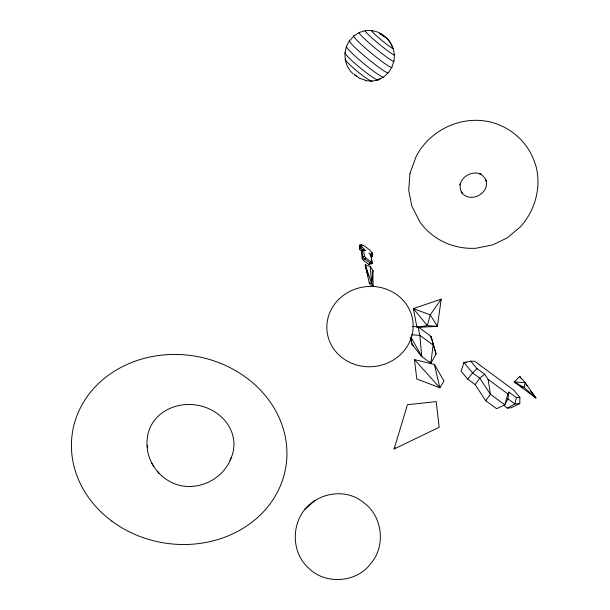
<?xml version="1.0" encoding="UTF-8"?>
<svg xmlns="http://www.w3.org/2000/svg" width="610" height="610" viewBox="0 0 610 610"><rect width="100%" height="100%" fill="white"/><g stroke="black" fill="none" stroke-linecap="round" stroke-linejoin="round"><path stroke-width="0.91" d="M430.995 338.222L431.011 336.377L418.025 326.823L412.535 326.457M503.677 405.398L507.383 408.105L511.119 407.77L519.796 403.568L519.88 397.354L513.536 389.935L474.687 361.272L470.783 361.181L463.905 362.5L461.122 371.193L467.611 379.054L475.182 384.582L485.712 400.739L496.647 408.7L504.79 404.796L507.939 398.849L508.915 392.07L516.403 397.583L519.88 397.354M393.907 61.046L391.879 67.138L388.273 72.933A25.323 2.287 39.5 0 1 365.344 56.715A25.323 2.287 39.5 0 1 349.759 40.527L354.059 35.83L359.397 32.452A22.639 1.815 39.6 0 0 373.48 46.741A22.639 1.815 39.6 0 0 393.816 61.435C396.203 50.256 390.217 37.538 379.329 33.451L384.62 36.63L383.095 35.754M373.091 285.602L371.658 283.566L372.862 270.55L370.194 266.356L365.253 264.908L369.21 282.743L370.476 284.984L373.091 285.602L372.862 270.55L372.413 273.257M416.935 327.379L413.366 308.591L441.198 299.159L437.385 326.365L417.865 327.334M363.606 249.818L364.368 256.231L365.596 257.771L370.91 261.721L370.644 263.421L368.76 264.344L363.438 260.386L362.203 258.838L361.478 252.38L361.913 249.955L363.606 249.818L365.52 250.527L361.852 246.844L361.616 244.793L359.938 244.93L359.732 249.398L362.172 251.854M362.203 258.838L362.675 256.635L361.913 249.955L363.385 250.496L360.197 247.302L359.938 244.93M359.732 249.398L360.197 247.302L361.852 246.844M516.403 397.583L514.916 403.965L507.383 408.105M391.879 67.138L391.772 67.573A24.804 2.112 39.5 0 1 369.408 51.575A24.804 2.112 39.5 0 1 354.059 35.83M394.35 54.618L394.266 54.946A18.986 1.441 39.6 0 1 377.27 42.547A18.986 1.441 39.6 0 1 365.398 30.63L359.397 32.452M508.915 392.07L507.901 393.946L504.79 404.796L490.402 394.274L479.727 378.147L472.59 372.916L463.905 362.5L466.673 362.553M365.703 80.741L371.887 81.199L377.979 79.979L383.568 77.165L387.731 73.078M394.106 449.021L407.442 404.735L436.203 401.593L439.17 427.252L394.106 449.021L395.211 447.496M380.518 78.324L377.979 79.979A21.472 2.15 39.4 0 1 358.413 66.406A21.472 2.15 39.4 0 1 345.313 52.521M372.039 80.81L371.887 81.199A17.362 1.807 39.4 0 1 356.026 70.28A17.362 1.807 39.4 0 1 345.466 58.995M231.175 457.774C224.602 476.257 204.678 488.153 185.326 486.307C162.329 484.18 144.212 461.602 147.277 438.697A43.501 38.278 8.7 0 1 201.323 406.077A43.501 38.278 8.7 0 1 230 460.237M349.377 40.992C342.416 50.904 343.895 65.682 352.992 73.749M363.438 260.386L365.596 257.771M436.058 354.006L431.011 336.377L436.058 354.006L430.858 363.202L421.739 356.56L412.047 344.444L410.294 337.345M304.771 509.411C291.283 526.133 291.999 552.683 308.058 567.544C324.741 585.089 356.598 583.084 370.827 563.465C386.244 545.775 382.493 515.488 363.095 502.228C345.679 487.992 318.771 492.56 304.771 509.411L314.92 500.467M441.198 299.159L430.256 314.874L427.366 325.664L417.804 327.235M475.182 384.582L479.727 378.147L484.653 374.22L488.145 379.42L507.901 393.946M485.712 400.739L490.402 394.274L488.145 379.42M467.611 379.054L472.59 372.916L477.012 368.592L484.653 374.22M519.75 376.522L514.207 381.967L535.961 398.071L525.218 382.645L519.75 376.522L521.428 378.749M371.002 256.985L372.481 256.467L372.062 252.601L369.401 249.719L364.04 245.708L361.616 244.793M364.368 256.231L362.675 256.635L364.353 258.739L370.644 263.421L372.085 263.634L371.071 255.384L368.958 253.097L372.352 254.683M376.385 79.902L378.131 79.544M519.796 403.568L514.916 403.965L507.939 398.849M365.398 30.63C371.734 29.875 378.246 31.392 383.354 35.296M411.491 334.806L419.886 335.363L433.1 345.054L430.858 363.202L429.928 361.677M521.131 387.106L524.059 387.365L535.961 398.071L530.372 390.636M368.76 264.344L372.085 263.634L371.071 255.384M370.91 261.721L371.955 261.881M414.457 359.61L434.419 364.475L443.958 380.991L439.879 387.792L416.782 378.97L414.457 359.61L439.879 387.792L434.419 364.475M369.21 282.743L371.658 283.566L370.194 266.356M359.953 78.408L365.84 80.421M370.278 255.437L372.481 256.467L372.062 252.601M359.564 78.149L354.608 75.015M384.254 36.653C388.989 38.88 391.178 44.202 393.076 48.541A14.083 1.022 39.7 0 1 379.123 38.133A14.083 1.022 39.7 0 1 372.535 30.889M356.819 76.288L354.082 74.107M413.519 345.512L412.047 344.444L411.026 339.236M461.48 192.272C469.708 203.9 489.96 193.705 486.002 180.194M470.783 361.181L477.012 368.592M461.32 192.135L462.144 193.164L460.68 190.122L460.085 186.774L460.405 183.343L459.993 184.899C461.983 175.825 472.872 170.32 481.29 174.384L479.796 173.766L482.647 175.634L484.874 178.196L486.322 181.261L486.01 179.965M525.904 384.696L527.017 386.183M151.379 462.868L153.773 466.2M157.426 471.179L159.279 473.757M410.972 337.116L421.739 356.56L419.886 335.363L418.025 326.823M420.824 354.898L421.739 356.56L421.502 354.707M367.418 273.272L365.253 264.908L371.658 283.566M365.253 264.908L368.104 275.857M383.568 77.165A24.186 2.31 39.5 0 1 361.593 61.778A24.186 2.31 39.5 0 1 346.777 46.223M147.78 447.839A43.501 38.278 8.7 0 1 147.376 445.102M409.935 173.583L408.7 190.129L411.841 206.142L420.076 222.254C432.78 240.058 454.564 249.665 476.257 248.217L492.758 244.862L507.345 237.808L520.33 226.874C535.29 210.442 541.672 186.988 535.786 165.401L535.046 163.541C528.39 142.077 509.792 125.866 487.855 121.451L486.605 121.245C458.507 116.342 429.166 131.28 416.096 156.534L409.935 173.583M525.218 382.645L524.059 387.365L514.207 381.967L525.218 382.645M437.385 326.365L427.366 325.664L413.366 308.591L430.256 314.874L437.385 326.365M352.359 363.522A43.203 40.123 -6.5 0 0 412.947 321.828A43.203 40.123 -6.5 0 0 344.719 294.439A43.203 40.123 -6.5 0 0 352.359 363.522M111.904 521.169A108.084 94.672 9.2 0 0 285.724 467.656A108.084 94.672 9.2 0 0 139.926 359.595A108.084 94.672 9.2 0 0 111.904 521.169"/></g></svg>
